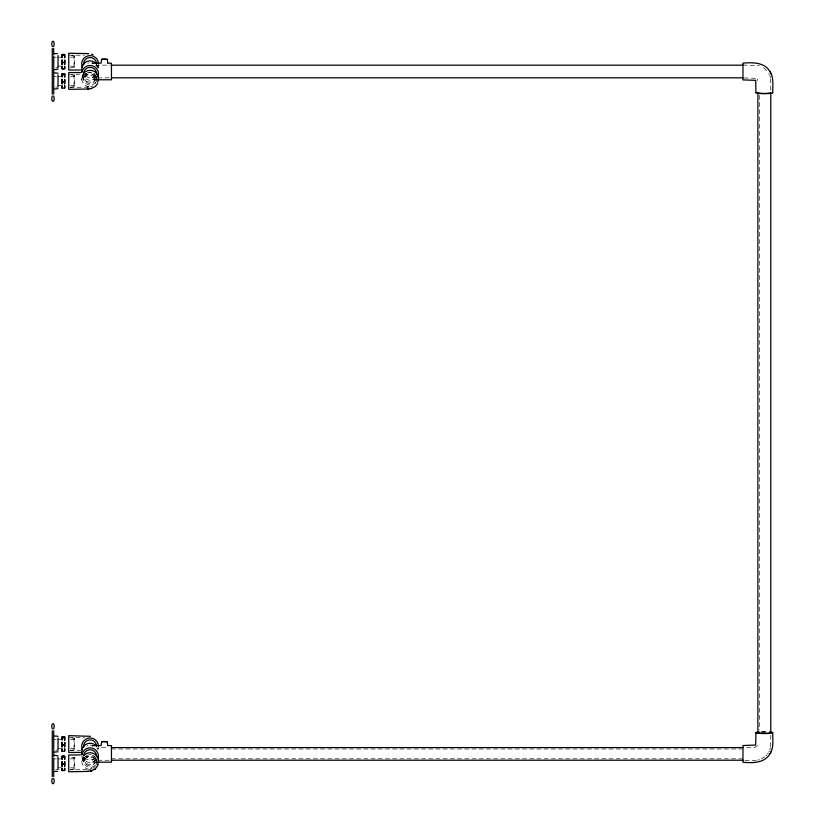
<?xml version="1.0" encoding="UTF-8"?>
<svg xmlns="http://www.w3.org/2000/svg" width="825" height="825" viewBox="0 0 825 825"><rect width="100%" height="100%" fill="white"/><g stroke="black" fill="none" stroke-linecap="round" stroke-linejoin="round"><path stroke-width="0.62" stroke-dasharray="4.12 3.09" d="M759.309 95.257L759.309 730.042M770.643 746.635L770.798 735.003M74.497 56.966L70.424 57.214M74.487 76.364L70.424 76.519M74.487 739.458L70.424 739.602M74.497 758.67L70.424 758.907M96.226 764.414L96.577 758.608M770.437 747.759L769.787 749.946M757.536 745.707L755.03 747.409L744.14 747.429M96.009 764.95L95.411 766.054M768.879 751.946L769.354 750.998M95.411 83.665L96.494 80.984L96.577 76.209M768.25 752.998L767.59 753.937M83.531 757.113L81.696 762.321L81.696 761.052M95.597 75.487C93.761 78.953 87.151 77.488 96.525 77.859M95.597 757.886C93.761 761.341 87.151 759.887 96.525 760.258M96.938 759.681L92.39 762.176L93.586 761.918M96.979 77.23L92.462 79.757L93.586 79.52M766.879 754.823L766.074 755.71M84.14 74.054L82.335 76.746L81.737 79.117L83.531 74.714L81.696 79.922L81.696 78.664M95.04 766.559L94.143 767.446M70.29 67.887L74.497 67.413L74.497 55.894L70.29 55.409M70.29 87.192L74.497 86.718L74.497 75.199L70.29 74.714M70.29 750.286L74.497 749.801L74.497 738.282L70.29 737.808M70.29 769.591L74.497 769.106L74.497 757.597L70.29 757.113M764.899 756.762L760.867 759.165M92.916 768.271L93.947 767.59M92.73 77.138L95.174 74.992L95.143 78.664M92.73 759.536L95.174 757.381L95.143 761.052M92.916 85.872L90.626 86.666M92.06 768.653L89.533 769.282M757.855 760.072L759.382 759.691M90.08 769.189L91.111 768.952M92.462 79.757L97.35 79.778M92.462 762.156L97.35 762.176M87.739 87.11L88.894 86.986M69.919 87.429L87.388 87.141M86.996 87.182L88.182 87.068M85.48 756.711L88.203 756.339L85.883 757.453L84.367 759.32L84.985 758.361L83.624 762.321L83.624 757.381M86.996 769.581L69.919 769.828M756.298 760.299L744.14 760.372M81.376 756.865L82.253 756.855M68.743 55.172L84.418 55.254M52.522 57.214L56.358 57.214M57.637 57.214L61.473 57.214M742.964 65.041L759.382 65.711M57.637 66.093L61.473 66.093M70.424 66.093L74.497 66.33M55.729 67.763L58.039 67.763M68.743 74.477L88.203 73.951L85.883 75.065L84.367 76.931L84.985 75.972L83.624 79.922L83.624 73.755M52.522 76.519L56.358 76.519M57.637 76.519L61.473 76.519M97.773 77.859L110.21 77.849M744.14 77.973L756.205 78.354M57.637 85.398L61.473 85.398M70.424 85.398L74.497 85.635M55.729 87.079L58.039 87.079M68.743 737.571L84.418 737.653M52.522 739.602L56.358 739.602M57.637 739.602L61.473 739.602M57.637 748.481L61.473 748.481M70.424 748.481L74.497 748.729M111.457 748.987L741.675 748.987M55.729 750.162L58.039 750.162M69.919 750.523L80.499 750.523M52.522 758.907L56.358 758.907M57.637 758.907L61.473 758.907M111.457 758.814L741.675 758.814M97.773 760.258L110.21 760.248M57.637 767.786L61.473 767.786M70.424 767.786L74.497 768.034M55.729 769.467L58.039 769.467M95.288 65.154L110.21 65.165M101.506 747.553L106.487 747.553M763.641 67.712L768.25 72.404M757.164 79.117L757.762 80.355M96.453 65.185L97.835 67.186M96.865 748.038L97.257 748.553M768.838 73.384L769.354 74.405M769.787 75.467L770.437 77.653M98.031 67.671L98.206 68.197M770.643 78.777L770.798 91.575M96.577 63.948L96.577 66.392M85.058 73.755L85.058 78.664M85.058 757.381L85.058 761.052M74.023 55.409L74.023 67.887M74.023 74.724L74.023 87.192M74.023 737.808L74.023 750.276M74.023 757.113L74.023 769.591M95.04 758.361A8.405 8.353 0 0 1 84.16 757.515M97.587 747.811A8.405 8.353 0 0 1 98.093 749.028M94.462 756.37A6.476 6.445 0 0 1 85.738 756.37M86.687 746.13A6.476 6.445 0 0 1 87.759 745.604M90.1 745.161A6.476 6.445 0 0 1 91.286 745.274M95.896 759.062A6.476 6.445 0 0 1 83.645 756.793M96.896 761.104A8.405 8.353 0 0 1 81.696 756.195M96.226 758.969A6.476 6.445 0 0 1 89.038 767.415A6.476 6.445 0 0 1 84.985 757.102M85.707 756.319A6.476 6.445 0 0 1 95.215 757.102M98.412 747.522A8.405 8.353 0 0 1 97.742 749.812M91.297 754.607A8.405 8.353 0 0 1 90.1 754.689M88.904 769.323A8.405 8.353 0 0 1 83.036 756.546M761.96 731.796A8.405 0.897 0 0 1 766.693 731.796M760.836 732.074A6.476 0.691 0 0 1 766.93 732.033M761.609 732.208A5.043 0.536 0 0 1 767.858 732.28M96.04 75.116A8.405 8.353 0 0 1 83.304 74.116M97.587 65.422A8.405 8.353 0 0 1 98.392 67.908M94.462 73.972A6.476 6.445 0 0 1 85.738 73.972M87.759 63.205A6.476 6.445 0 0 1 88.914 62.875M95.896 76.673A6.476 6.445 0 0 1 83.645 74.394M96.896 78.705A8.405 8.353 0 0 1 81.696 73.796M95.556 75.178A6.476 6.445 0 0 1 93.617 84.067A6.476 6.445 0 0 1 84.666 82.17A6.476 6.445 0 0 1 86.553 73.27M87.409 72.806A6.476 6.445 0 0 1 92.792 72.806M93.648 73.27A6.476 6.445 0 0 1 95.215 74.704M98.412 65.134A8.405 8.353 0 0 1 97.742 67.413M91.297 72.208A8.405 8.353 0 0 1 88.904 72.208M96.494 65A6.476 6.445 0 0 1 96.226 66.031M88.904 86.924A8.405 8.353 0 0 1 83.036 74.147M87.883 756.391L87.316 756.587L87.883 756.391M86.945 756.566L86.842 756.587M86.357 764.414A5.043 5.012 0 0 0 94.896 762.609A5.043 5.012 0 0 0 89.048 756.154A5.043 5.012 0 0 0 86.357 764.414M86.357 82.015A5.043 5.012 0 0 0 94.896 80.211A5.043 5.012 0 0 0 89.048 73.765A5.043 5.012 0 0 0 86.357 82.015"/><path stroke-width="1.24" d="M62.184 55.234L62.184 57.41M62.587 770.581L64.587 770.292M62.184 761.64L62.184 764.074L64.587 764.074L64.587 762.042M62.184 742.335L62.184 744.769L64.587 744.769L64.587 742.737M64.587 87.904L64.587 85.944M62.184 79.241L62.184 81.675L64.587 81.675L64.587 79.654M64.587 68.588L62.587 68.877M62.184 59.936L62.184 62.37L64.587 62.37L64.587 60.349M64.824 770.055L64.824 768.199M64.824 750.75L64.824 748.883M64.824 87.656L64.824 85.8M64.824 68.351L64.824 66.495M770.767 732.734L770.767 92.812A6.476 0.691 0 0 1 763.641 93.431A6.476 0.691 0 0 1 757.876 92.668L757.876 732.59M52.274 46.613C50.191 39.487 55.801 39.487 53.718 46.613M52.274 95.989C50.191 103.125 55.801 103.115 53.718 95.989M52.274 729.011C50.191 721.885 55.801 721.885 53.718 729.011M52.274 778.387C50.191 785.513 55.801 785.513 53.718 778.387M755.927 732.662L755.69 745.058L742.964 745.511L742.964 762.3C751.833 762.991 763.383 763.352 769.148 755.081C774.128 748.791 772.654 740.025 772.726 732.662M98.031 765.074L95.36 768.931L91.121 770.921M771.169 751.637L771.53 750.771M97.67 83.552L95.36 86.532L91.121 88.523M770.127 753.627L770.56 752.864M57.998 88.698L54.677 88.997M57.998 751.792L54.677 752.08M92.596 63.267L92.018 63.226L101.114 63.154L101.619 59.338L103.754 59.039L107.384 59.338L107.663 62.999M107.384 59.338L101.619 59.338M92.596 745.656L92.018 745.625L101.114 745.553L101.619 741.737L103.754 741.438L107.384 741.737L107.663 745.387M107.384 741.737L101.619 741.737M94.493 769.56L95.36 768.931M88.048 89.007L90.884 88.574M88.048 771.406L90.884 770.973M90.41 88.688L91.627 88.409M90.41 771.076L91.627 770.808M80.499 72.559L68.743 72.559L68.743 89.347L87.873 89.028M80.499 754.947L68.743 754.958L68.743 771.746L87.873 771.427M87.502 89.069L88.45 88.966M87.502 771.458L88.45 771.365M54.677 53.615L57.554 53.604M62.184 54.512L64.587 54.419M62.184 55.378L64.587 55.244L64.587 54.471M62.587 62.607L64.587 62.607L64.587 64.763M742.964 65.185L111.457 65.185M54.677 69.692L58.039 69.114M80.499 70.053L68.743 70.043L68.743 53.254L88.45 53.635L87.502 53.543M54.677 72.92L57.998 73.208M62.587 73.724L64.587 73.724L64.587 74.549L62.184 74.549M64.185 73.827L62.184 73.827L62.184 76.715M62.184 74.693L64.587 74.693M111.457 77.818L742.964 77.818M97.35 79.778L111.457 79.778L111.457 63.236L107.91 63.164M62.587 81.922L64.587 81.922L64.587 84.067M62.184 88.089L64.587 88.089M54.677 736.003L57.998 736.302M62.587 736.818L64.587 736.818L64.587 737.632L62.184 737.632L62.184 739.808M62.184 736.911L64.185 736.911M62.184 737.777L64.587 737.777M62.587 745.006L64.587 745.006L64.587 747.151M111.457 747.584L742.964 747.584M62.184 751.173L64.587 751.276L64.587 749.028M80.499 752.441L68.743 752.441L68.743 735.653L90.41 736.312M54.677 755.308L58.039 755.886M62.587 756.123L64.587 756.123L64.587 756.938L62.184 756.938L62.184 759.113M64.185 756.216L62.184 756.216L62.184 757.649M62.184 757.082L64.587 757.082M111.457 760.217L742.964 760.217M97.35 762.176L111.457 762.166L111.457 745.635L107.91 745.553M62.587 764.311L64.587 764.311L64.587 766.466M62.184 770.488L64.587 770.488M54.677 771.385L57.554 771.396M91.627 54.192L93.07 54.697M772.726 92.74C772.654 85.388 774.128 76.622 769.148 70.321C763.383 62.05 751.833 62.422 742.964 63.113L742.964 79.901L755.69 80.345L755.927 92.74M770.127 71.785L770.56 72.548M771.53 74.632L771.169 73.776M64.824 54.656L64.824 57.502M64.824 60.039L64.824 64.257M64.824 73.961L64.824 76.818M64.824 79.344L64.824 83.562M64.824 737.055L64.824 739.901M64.824 742.428L64.824 746.656M64.824 756.36L64.824 759.206M64.824 761.743L64.824 765.961M64.587 55.791L64.587 57.812M64.587 60.751L64.587 61.566M64.587 66.629L64.587 68.877L62.184 68.784L62.184 66.629M64.587 75.096L64.587 77.117M64.587 80.056L64.587 80.871M64.587 738.179L64.587 740.211M64.587 743.15L64.587 743.954M64.587 757.494L64.587 759.516M64.587 762.455L64.587 763.259M64.587 768.333L64.587 770.581M62.184 54.419L62.184 55.791M62.184 56.193L62.184 57.008M62.184 62.607L62.184 64.763M62.184 73.724L62.184 76.312M62.184 81.922L62.184 84.067M62.184 85.944L62.184 88.182M62.184 736.818L62.184 738.179M62.184 738.592L62.184 739.396M62.184 745.006L62.184 747.151M62.184 749.028L62.184 751.276M62.184 757.897L62.184 758.711M62.184 764.311L62.184 766.466M62.184 768.333L62.184 770.581M61.947 54.656L61.947 57.502M61.947 60.039L61.947 62.061M61.947 62.473L61.947 64.257M61.947 66.495L61.947 68.64M61.947 73.961L61.947 76.818M61.947 79.344L61.947 81.366M61.947 81.778L61.947 83.562M61.947 85.8L61.947 87.945M61.947 737.055L61.947 739.901M61.947 742.428L61.947 744.459M61.947 744.862L61.947 746.656M61.947 748.883L61.947 751.039M61.947 756.36L61.947 759.206M61.947 761.743L61.947 763.764M61.947 764.177L61.947 765.961M61.947 768.199L61.947 770.344M58.039 55.533L58.039 67.763M58.039 74.838L58.039 86.986M58.039 738.045L58.039 750.162M58.039 757.237L58.039 769.467M53.718 48.428L53.718 54.883M53.718 56.409L53.718 66.712M53.718 67.733L53.718 87.646M53.718 88.419L53.718 94.184M53.718 730.816L53.718 749.11M53.718 750.131L53.718 756.587M53.718 758.103L53.718 769.849M53.718 770.818L53.718 776.572M52.274 48.428L52.274 54.883M52.274 55.533L52.274 87.079M52.274 87.728L52.274 94.184M52.274 730.816L52.274 737.272M52.274 737.921L52.274 769.467M52.274 770.117L52.274 776.572M82.108 754.184A8.405 8.353 0 0 1 96.04 745.697M83.645 755.597A6.476 6.445 0 0 1 90.698 749.781A6.476 6.445 0 0 1 96.556 756.793M81.799 754.885A8.405 8.353 0 0 1 92.06 748.079A8.405 8.353 0 0 1 98.093 758.773M83.707 747.398A6.476 6.445 0 0 1 89.564 739.922A6.476 6.445 0 0 1 96.577 746.336M82.459 749.812A8.405 8.353 0 0 1 88.316 738.179A8.405 8.353 0 0 1 98.495 746.336M83.748 755.587A8.405 8.353 0 0 1 97.742 764.528M769.828 731.981A8.405 0.897 0 0 1 770.406 733.291A8.405 0.897 0 0 1 758.247 733.291A8.405 0.897 0 0 1 758.825 731.981M769.436 732.239A6.476 0.691 0 0 1 768.714 733.178A6.476 0.691 0 0 1 759.938 733.178A6.476 0.691 0 0 1 759.206 732.239M772.633 92.617A8.405 0.897 0 0 1 764.321 93.648A8.405 0.897 0 0 1 756.009 92.617M82.108 71.796A8.405 8.353 0 0 1 96.04 63.308M83.645 73.208A6.476 6.445 0 0 1 90.698 67.382A6.476 6.445 0 0 1 96.556 74.394M81.799 72.497A8.405 8.353 0 0 1 92.06 65.68A8.405 8.353 0 0 1 98.093 76.385M83.707 65A6.476 6.445 0 0 1 89.564 57.523A6.476 6.445 0 0 1 96.577 63.948M82.459 67.413A8.405 8.353 0 0 1 88.316 55.78A8.405 8.353 0 0 1 98.495 63.948M83.748 73.188A8.405 8.353 0 0 1 97.742 82.129"/></g></svg>
